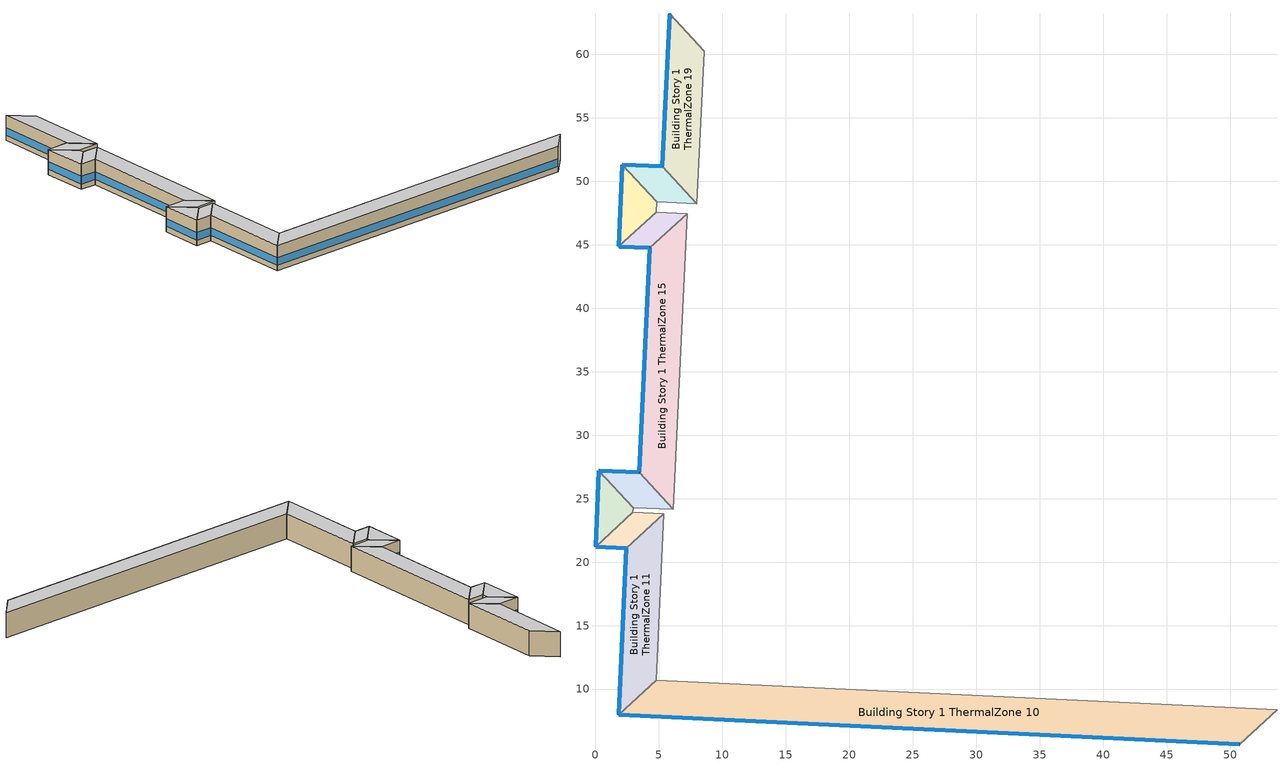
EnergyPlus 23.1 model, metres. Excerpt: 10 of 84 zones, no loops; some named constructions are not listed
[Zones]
Building Story 1 ThermalZone 10
 floor ground (Typical Insulated Carpeted 8in Slab Floor): 50.74,5.66 1.84,8 4.8,10.69 53.69,8.37 z0
 wall outside (Typical Insulated Steel Framed Exterior Wall R-20.41): 1.84,8 50.74,5.66 z0:3.6
 wall adiabatic (Typical Interior Wall): 50.74,5.66 53.69,8.37 4.8,10.69 1.84,8 z0:3.6
 window (U 0.48 SHGC 0.40 Dbl Ref-D Clr 6mm/13mm): 1.87,8 50.72,5.67 z0.76:1.84
 ceiling adiabatic (Typical Interior Floor): 53.69,8.37 4.8,10.69 1.84,8 50.74,5.66 z3.6
Building Story 1 ThermalZone 11
 floor ground (Typical Insulated Carpeted 8in Slab Floor): 1.84,8 2.43,21.1 5.38,23.8 4.8,10.69 z0
 wall outside (Typical Insulated Steel Framed Exterior Wall R-20.41): 2.43,21.1 1.84,8 z0:3.6
 wall adiabatic (Typical Interior Wall): 1.84,8 4.8,10.69 5.38,23.8 2.43,21.1 z0:3.6
 window (U 0.48 SHGC 0.40 Dbl Ref-D Clr 6mm/13mm): 2.43,21.08 1.84,8.02 z0.76:1.85
 ceiling adiabatic (Typical Interior Floor): 4.8,10.69 5.38,23.8 2.43,21.1 1.84,8 z3.6
Building Story 1 ThermalZone 12
 floor ground (Typical Insulated Carpeted 8in Slab Floor): 2.43,21.1 0,21.21 2.95,23.91 5.38,23.8 z0
 wall outside (Typical Insulated Steel Framed Exterior Wall R-20.41): 0,21.21 2.43,21.1 z0:3.6
 wall adiabatic (Typical Interior Wall): 2.43,21.1 5.38,23.8 2.95,23.91 0,21.21 z0:3.6
 window (U 0.48 SHGC 0.40 Dbl Ref-D Clr 6mm/13mm): 0.03,21.21 2.4,21.1 z0.76:1.87
 ceiling adiabatic (Typical Interior Floor): 5.38,23.8 2.95,23.91 0,21.21 2.43,21.1 z3.6
Building Story 1 ThermalZone 13
 floor ground (Typical Insulated Carpeted 8in Slab Floor): 0,21.21 0.25,27.21 2.97,24.27 2.95,23.91 z0
 wall outside (Typical Insulated Steel Framed Exterior Wall R-20.41): 0.25,27.21 0,21.21 z0:3.6
 wall adiabatic (Typical Interior Wall): 0,21.21 2.95,23.91 2.97,24.27 0.25,27.21 z0:3.6
 window (U 0.48 SHGC 0.40 Dbl Ref-D Clr 6mm/13mm): 0.25,27.18 0,21.24 z0.76:1.85
 ceiling adiabatic (Typical Interior Ceiling): 2.95,23.91 2.97,24.27 0.25,27.21 0,21.21 z3.6
Building Story 1 ThermalZone 14
 floor ground (Typical Insulated Carpeted 8in Slab Floor): 0.25,27.21 3.43,27.1 6.14,24.16 2.97,24.27 z0
 wall outside (Typical Insulated Steel Framed Exterior Wall R-20.41): 3.43,27.1 0.25,27.21 z0:3.6
 wall adiabatic (Typical Interior Wall): 0.25,27.21 2.97,24.27 6.14,24.16 3.43,27.1 z0:3.6
 window (U 0.48 SHGC 0.40 Dbl Ref-D Clr 6mm/13mm): 3.41,27.1 0.28,27.21 z0.76:1.86
 ceiling adiabatic (Typical Interior Ceiling): 2.97,24.27 6.14,24.16 3.43,27.1 0.25,27.21 z3.6
Building Story 1 ThermalZone 15
 floor ground (Typical Insulated Carpeted 8in Slab Floor): 3.43,27.1 4.27,44.76 7.23,47.45 6.14,24.16 z0
 wall outside (Typical Insulated Steel Framed Exterior Wall R-20.41): 4.27,44.76 3.43,27.1 z0:3.6
 wall adiabatic (Typical Interior Wall): 3.43,27.1 6.14,24.16 7.23,47.45 4.27,44.76 z0:3.6
 window (U 0.48 SHGC 0.40 Dbl Ref-D Clr 6mm/13mm): 4.27,44.73 3.43,27.12 z0.76:1.85
 ceiling adiabatic (Typical Interior Ceiling): 6.14,24.16 7.23,47.45 4.27,44.76 3.43,27.1 z3.6
Building Story 1 ThermalZone 16
 floor ground (Typical Insulated Carpeted 8in Slab Floor): 4.27,44.76 1.84,44.87 4.79,47.57 7.23,47.45 z0
 wall outside (Typical Insulated Steel Framed Exterior Wall R-20.41): 1.84,44.87 4.27,44.76 z0:3.6
 wall adiabatic (Typical Interior Wall): 4.27,44.76 7.23,47.45 4.79,47.57 1.84,44.87 z0:3.6
 window (U 0.48 SHGC 0.40 Dbl Ref-D Clr 6mm/13mm): 1.87,44.87 4.25,44.76 z0.76:1.87
 ceiling adiabatic (Typical Interior Ceiling): 7.23,47.45 4.79,47.57 1.84,44.87 4.27,44.76 z3.6
Building Story 1 ThermalZone 17
 floor ground (Typical Insulated Carpeted 8in Slab Floor): 1.84,44.87 2.09,51.31 4.82,48.38 4.79,47.57 z0
 wall outside (Typical Insulated Steel Framed Exterior Wall R-20.41): 2.09,51.31 1.84,44.87 z0:3.6
 wall adiabatic (Typical Interior Wall): 1.84,44.87 4.79,47.57 4.82,48.38 2.09,51.31 z0:3.6
 window (U 0.48 SHGC 0.40 Dbl Ref-D Clr 6mm/13mm): 2.09,51.28 1.84,44.89 z0.76:1.85
 ceiling adiabatic (Typical Interior Ceiling): 4.79,47.57 4.82,48.38 2.09,51.31 1.84,44.87 z3.6
Building Story 1 ThermalZone 18
 floor ground (Typical Insulated Carpeted 8in Slab Floor): 2.09,51.31 5.28,51.2 7.98,48.25 4.82,48.38 z0
 wall outside (Typical Insulated Steel Framed Exterior Wall R-20.41): 5.28,51.2 2.09,51.31 z0:3.6
 wall adiabatic (Typical Interior Wall): 2.09,51.31 4.82,48.38 7.98,48.25 5.28,51.2 z0:3.6
 window (U 0.48 SHGC 0.40 Dbl Ref-D Clr 6mm/13mm): 5.25,51.2 2.12,51.31 z0.76:1.86
 ceiling adiabatic (Typical Interior Ceiling): 4.82,48.38 7.98,48.25 5.28,51.2 2.09,51.31 z3.6
Building Story 1 ThermalZone 19
 floor ground (Typical Insulated Carpeted 8in Slab Floor): 5.28,51.2 5.86,63.19 8.55,60.23 7.98,48.25 z0
 wall outside (Typical Insulated Steel Framed Exterior Wall R-20.41): 5.86,63.19 5.28,51.2 z0:3.6
 wall adiabatic (Typical Interior Wall): 5.28,51.2 7.98,48.25 8.55,60.23 5.86,63.19 z0:3.6
 window (U 0.48 SHGC 0.40 Dbl Ref-D Clr 6mm/13mm): 5.86,63.17 5.28,51.22 z0.76:1.85
 ceiling adiabatic (Typical Interior Ceiling): 7.98,48.25 8.55,60.23 5.86,63.19 5.28,51.2 z3.6
[Building]
bld_25: Terrain=City
[Site:Location]
Laramie General Brees Field_WY_USA: Latitude {deg}=41.3128; Longitude {deg}=-105.579; Time Zone {hr}=-7; Elevation {m}=2215
[Site:GroundTemperature:FCfactorMethod]
8.6, 2.8, -4.1, -8.8, -2.2, 0.3, 6.7, 10.1, 16.5, 20.6, 19.2, 14.7
[Site:WaterMainsTemperature]
Calculation Method=Correlation; Annual Average Outdoor Air Temperature {C}=8.96667; Maximum Difference In Monthly Average Outdoor Air Temperatures {deltaC}=26.2
[SizingPeriod:DesignDay] Day of Month=21; Dry-Bulb Temperature Range Modifier Type=DefaultMultipliers; Humidity Condition Type=Wetbulb; Barometric Pressure {Pa}=98769; Rain Indicator=No; Snow Indicator=No; Daylight Saving Time Indicator=No; Begin Environment Reset Mode=FullResetAtBeginEnvironment
Name | Month | Day Type | Maximum Dry-Bulb Temperature {C} | Daily Dry-Bulb Temperature Range {deltaC} | Wetbulb or DewPoint at Maximum Dry-Bulb {C} | Wind Speed {m/s} | Wind Direction {deg} | Solar Model Indicator | ASHRAE Clear Sky Optical Depth for Beam Irradiance (taub) | ASHRAE Clear Sky Optical Depth for Diffuse Irradiance (taud) | Sky Clearness
Buffalo Niagara Intl Ap Ann Clg .4% Condns DB=>MWB 1 | 7 | SummerDesignDay | 30.3 | 9.3 | 21.8 | 5.7 | 240 | ASHRAETau | 0.462 | 2.001
Buffalo Niagara Intl Ap Ann Clg .4% Condns WB=>MDB 1 | 7 | SummerDesignDay | 27.8 | 9.3 | 23.8 | 5.7 | 240 | ASHRAETau | 0.462 | 2.001
Buffalo Niagara Intl Ap Ann Htg 99.6% Condns DB 1 | 1 | WinterDesignDay | -16.3 | 0 | -16.3 | 5.1 | 270 | ASHRAEClearSky |  |  | 0
[Material] Thermal Absorptance=0.9; Solar Absorptance=0.7
Name | Roughness | Thickness {m} | Conductivity {W/m-K} | Density {kg/m3} | Specific Heat {J/kg-K} | Visible Absorptance
100mm Normalweight concrete floor | MediumRough | 0.1016 | 2.31045 | 2322 | 832.557 | 0.7
25mm Stucco | Smooth | 0.0254 | 0.72 | 1856 | 840 | 0.7
5/8 in. Gypsum Board | MediumSmooth | 0.0159 | 0.16 | 800 | 1090 | 0.7
8 in. Normalweight Concrete Floor | MediumRough | 0.2032 | 2.31 | 2322 | 832 | 0.7
G01 13mm gypsum board | Smooth | 0.0127 | 0.160031 | 800.001 | 1090.73 | 0.5
[Material:NoMass] Roughness=Smooth; Thermal Absorptance=0.9; Solar Absorptance=0.7
Name | Thermal Resistance {m2-K/W} | Visible Absorptance
CP02 CARPET PAD; Typical Carpet Pad | 0.21648 | 0.8
Typical Insulation R-18.23 | 3.21036 | 0.7
[WindowMaterial:Gas]
AIR 13MM: Gas Type=Air; Thickness {m}=0.0127
[WindowMaterial:Glazing] Optical Data Type=SpectralAverage; Thickness {m}=0.006; Infrared Transmittance at Normal Incidence=0; Front Side Infrared Hemispherical Emissivity=0.84; Conductivity {W/m-K}=0.9; Dirt Correction Factor for Solar and Visible Transmittance=1; Solar Diffusing=No
Name | Solar Transmittance at Normal Incidence | Front Side Solar Reflectance at Normal Incidence | Back Side Solar Reflectance at Normal Incidence | Visible Transmittance at Normal Incidence | Front Side Visible Reflectance at Normal Incidence | Back Side Visible Reflectance at Normal Incidence | Back Side Infrared Hemispherical Emissivity
CLEAR 6MM | 0.775 | 0.071 | 0.071 | 0.881 | 0.08 | 0.08 | 0.84
REF D CLEAR 6MM | 0.429 | 0.308 | 0.379 | 0.334 | 0.453 | 0.505 | 0.82
[Construction]
Typical Insulated Carpeted 8in Slab Floor: 8 in. Normalweight Concrete Floor, Typical Carpet Pad
Typical Insulated Steel Framed Exterior Wall R-20.41: 25mm Stucco, 5/8 in. Gypsum Board, Typical Insulation R-18.23, 5/8 in. Gypsum Board
Typical Interior Ceiling: CP02 CARPET PAD, 100mm Normalweight concrete floor
Typical Interior Floor: 100mm Normalweight concrete floor, CP02 CARPET PAD
Typical Interior Wall: G01 13mm gypsum board, G01 13mm gypsum board
U 0.48 SHGC 0.40 Dbl Ref-D Clr 6mm/13mm: REF D CLEAR 6MM, AIR 13MM, CLEAR 6MM
[Zone] Multiplier=1; Part of Total Floor Area=Yes
Building Story 1 ThermalZone 10; Building Story 1 ThermalZone 11; Building Story 1 ThermalZone 12; Building Story 1 ThermalZone 13; Building Story 1 ThermalZone 14; Building Story 1 ThermalZone 15; Building Story 1 ThermalZone 16; Building Story 1 ThermalZone 17; Building Story 1 ThermalZone 18; Building Story 1 ThermalZone 19
[Space] Space Type=Story Ground Blended Space Type
Name | Zone
Building Story 1 Space 10 | Building Story 1 ThermalZone 10
Building Story 1 Space 11 | Building Story 1 ThermalZone 11
Building Story 1 Space 12 | Building Story 1 ThermalZone 12
Building Story 1 Space 13 | Building Story 1 ThermalZone 13
Building Story 1 Space 14 | Building Story 1 ThermalZone 14
Building Story 1 Space 15 | Building Story 1 ThermalZone 15
Building Story 1 Space 16 | Building Story 1 ThermalZone 16
Building Story 1 Space 17 | Building Story 1 ThermalZone 17
Building Story 1 Space 18 | Building Story 1 ThermalZone 18
Building Story 1 Space 19 | Building Story 1 ThermalZone 19
[InternalMass] Construction=InteriorFurnishings 1
Name | Zone or ZoneList | Space or SpaceList | Surface Area {m2}
Building Story 1 Space 14 Office OfficeLarge Data Center A  - Story Ground Mass; Building Story 1 Space 14 Office OfficeLarge Data Center C  - Story Ground Mass | Building Story 1 ThermalZone 14 | Building Story 1 Space 14 | 0.0237839
Building Story 1 Space 10 Office OfficeLarge Data Center A  - Story Ground Mass; Building Story 1 Space 10 Office OfficeLarge Data Center C  - Story Ground Mass | Building Story 1 ThermalZone 10 | Building Story 1 Space 10 | 0.366015
Building Story 1 Space 18 Office OfficeLarge Data Center A  - Story Ground Mass; Building Story 1 Space 18 Office OfficeLarge Data Center C  - Story Ground Mass | Building Story 1 ThermalZone 18 | Building Story 1 Space 18 | 0.0237296
Building Story 1 Space 11 Office OfficeLarge Data Center A  - Story Ground Mass; Building Story 1 Space 11 Office OfficeLarge Data Center C  - Story Ground Mass | Building Story 1 ThermalZone 11 | Building Story 1 Space 11 | 0.0978758
Building Story 1 Space 12 Office OfficeLarge Data Center A  - Story Ground Mass; Building Story 1 Space 12 Office OfficeLarge Data Center C  - Story Ground Mass | Building Story 1 ThermalZone 12 | Building Story 1 Space 12 | 0.0181671
Building Story 1 Space 13 Office OfficeLarge Data Center A  - Story Ground Mass; Building Story 1 Space 13 Office OfficeLarge Data Center C  - Story Ground Mass | Building Story 1 ThermalZone 13 | Building Story 1 Space 13 | 0.0237747
Building Story 1 Space 15 Office OfficeLarge Data Center A  - Story Ground Mass; Building Story 1 Space 15 Office OfficeLarge Data Center C  - Story Ground Mass | Building Story 1 ThermalZone 15 | Building Story 1 Space 15 | 0.153174
Building Story 1 Space 16 Office OfficeLarge Data Center A  - Story Ground Mass; Building Story 1 Space 16 Office OfficeLarge Data Center C  - Story Ground Mass | Building Story 1 ThermalZone 16 | Building Story 1 Space 16 | 0.0182266
Building Story 1 Space 17 Office OfficeLarge Data Center A  - Story Ground Mass; Building Story 1 Space 17 Office OfficeLarge Data Center C  - Story Ground Mass | Building Story 1 ThermalZone 17 | Building Story 1 Space 17 | 0.0270914
Building Story 1 Space 19 Office OfficeLarge Data Center A  - Story Ground Mass; Building Story 1 Space 19 Office OfficeLarge Data Center C  - Story Ground Mass | Building Story 1 ThermalZone 19 | Building Story 1 Space 19 | 0.0896762
Building Story 1 Space 14 Office OfficeLarge Data Center B  - Story Ground Mass | Building Story 1 ThermalZone 14 | Building Story 1 Space 14 | 0.223966
Building Story 1 Space 10 Office OfficeLarge Data Center B  - Story Ground Mass | Building Story 1 ThermalZone 10 | Building Story 1 Space 10 | 3.44667
Building Story 1 Space 18 Office OfficeLarge Data Center B  - Story Ground Mass | Building Story 1 ThermalZone 18 | Building Story 1 Space 18 | 0.223456
Building Story 1 Space 11 Office OfficeLarge Data Center B  - Story Ground Mass | Building Story 1 ThermalZone 11 | Building Story 1 Space 11 | 0.92167
Building Story 1 Space 12 Office OfficeLarge Data Center B  - Story Ground Mass | Building Story 1 ThermalZone 12 | Building Story 1 Space 12 | 0.171074
Building Story 1 Space 13 Office OfficeLarge Data Center B  - Story Ground Mass | Building Story 1 ThermalZone 13 | Building Story 1 Space 13 | 0.22388
Building Story 1 Space 15 Office OfficeLarge Data Center B  - Story Ground Mass | Building Story 1 ThermalZone 15 | Building Story 1 Space 15 | 1.4424
Building Story 1 Space 16 Office OfficeLarge Data Center B  - Story Ground Mass | Building Story 1 ThermalZone 16 | Building Story 1 Space 16 | 0.171635
Building Story 1 Space 17 Office OfficeLarge Data Center B  - Story Ground Mass | Building Story 1 ThermalZone 17 | Building Story 1 Space 17 | 0.255113
Building Story 1 Space 19 Office OfficeLarge Data Center B  - Story Ground Mass | Building Story 1 ThermalZone 19 | Building Story 1 Space 19 | 0.844457
Building Story 1 Space 14 Office OfficeLarge Main Data Center A  - Story Ground Mass; Building Story 1 Space 14 Office OfficeLarge Main Data Center C  - Story Ground Mass | Building Story 1 ThermalZone 14 | Building Story 1 Space 14 | 0.0427604
Building Story 1 Space 10 Office OfficeLarge Main Data Center A  - Story Ground Mass; Building Story 1 Space 10 Office OfficeLarge Main Data Center C  - Story Ground Mass | Building Story 1 ThermalZone 10 | Building Story 1 Space 10 | 0.658048
Building Story 1 Space 18 Office OfficeLarge Main Data Center A  - Story Ground Mass; Building Story 1 Space 18 Office OfficeLarge Main Data Center C  - Story Ground Mass | Building Story 1 ThermalZone 18 | Building Story 1 Space 18 | 0.0426628
Building Story 1 Space 11 Office OfficeLarge Main Data Center A  - Story Ground Mass; Building Story 1 Space 11 Office OfficeLarge Main Data Center C  - Story Ground Mass | Building Story 1 ThermalZone 11 | Building Story 1 Space 11 | 0.175968
Building Story 1 Space 12 Office OfficeLarge Main Data Center A  - Story Ground Mass; Building Story 1 Space 12 Office OfficeLarge Main Data Center C  - Story Ground Mass | Building Story 1 ThermalZone 12 | Building Story 1 Space 12 | 0.0326621
Building Story 1 Space 13 Office OfficeLarge Main Data Center A  - Story Ground Mass; Building Story 1 Space 13 Office OfficeLarge Main Data Center C  - Story Ground Mass | Building Story 1 ThermalZone 13 | Building Story 1 Space 13 | 0.0427438
Building Story 1 Space 15 Office OfficeLarge Main Data Center A  - Story Ground Mass; Building Story 1 Space 15 Office OfficeLarge Main Data Center C  - Story Ground Mass | Building Story 1 ThermalZone 15 | Building Story 1 Space 15 | 0.275387
Building Story 1 Space 16 Office OfficeLarge Main Data Center A  - Story Ground Mass; Building Story 1 Space 16 Office OfficeLarge Main Data Center C  - Story Ground Mass | Building Story 1 ThermalZone 16 | Building Story 1 Space 16 | 0.0327691
Building Story 1 Space 17 Office OfficeLarge Main Data Center A  - Story Ground Mass; Building Story 1 Space 17 Office OfficeLarge Main Data Center C  - Story Ground Mass | Building Story 1 ThermalZone 17 | Building Story 1 Space 17 | 0.048707
Building Story 1 Space 19 Office OfficeLarge Main Data Center A  - Story Ground Mass; Building Story 1 Space 19 Office OfficeLarge Main Data Center C  - Story Ground Mass | Building Story 1 ThermalZone 19 | Building Story 1 Space 19 | 0.161226
Building Story 1 Space 14 Office OfficeLarge Main Data Center B  - Story Ground Mass | Building Story 1 ThermalZone 14 | Building Story 1 Space 14 | 0.402663
Building Story 1 Space 10 Office OfficeLarge Main Data Center B  - Story Ground Mass | Building Story 1 ThermalZone 10 | Building Story 1 Space 10 | 6.19666
Building Story 1 Space 18 Office OfficeLarge Main Data Center B  - Story Ground Mass | Building Story 1 ThermalZone 18 | Building Story 1 Space 18 | 0.401745
Building Story 1 Space 11 Office OfficeLarge Main Data Center B  - Story Ground Mass | Building Story 1 ThermalZone 11 | Building Story 1 Space 11 | 1.65705
Building Story 1 Space 12 Office OfficeLarge Main Data Center B  - Story Ground Mass | Building Story 1 ThermalZone 12 | Building Story 1 Space 12 | 0.30757
Building Story 1 Space 13 Office OfficeLarge Main Data Center B  - Story Ground Mass | Building Story 1 ThermalZone 13 | Building Story 1 Space 13 | 0.402507
Building Story 1 Space 15 Office OfficeLarge Main Data Center B  - Story Ground Mass | Building Story 1 ThermalZone 15 | Building Story 1 Space 15 | 2.59325
Building Story 1 Space 16 Office OfficeLarge Main Data Center B  - Story Ground Mass | Building Story 1 ThermalZone 16 | Building Story 1 Space 16 | 0.308578
Building Story 1 Space 17 Office OfficeLarge Main Data Center B  - Story Ground Mass | Building Story 1 ThermalZone 17 | Building Story 1 Space 17 | 0.458661
Building Story 1 Space 19 Office OfficeLarge Main Data Center B  - Story Ground Mass | Building Story 1 ThermalZone 19 | Building Story 1 Space 19 | 1.51823
Building Story 1 Space 14 SecondarySchool Auditorium A  - Story Ground Mass; Building Story 1 Space 14 SecondarySchool Auditorium C  - Story Ground Mass | Building Story 1 ThermalZone 14 | Building Story 1 Space 14 | 0.191283
Building Story 1 Space 10 SecondarySchool Auditorium A  - Story Ground Mass; Building Story 1 Space 10 SecondarySchool Auditorium C  - Story Ground Mass | Building Story 1 ThermalZone 10 | Building Story 1 Space 10 | 2.94369
Building Story 1 Space 18 SecondarySchool Auditorium A  - Story Ground Mass; Building Story 1 Space 18 SecondarySchool Auditorium C  - Story Ground Mass | Building Story 1 ThermalZone 18 | Building Story 1 Space 18 | 0.190847
Building Story 1 Space 11 SecondarySchool Auditorium A  - Story Ground Mass; Building Story 1 Space 11 SecondarySchool Auditorium C  - Story Ground Mass | Building Story 1 ThermalZone 11 | Building Story 1 Space 11 | 0.787171
Building Story 1 Space 12 SecondarySchool Auditorium A  - Story Ground Mass; Building Story 1 Space 12 SecondarySchool Auditorium C  - Story Ground Mass | Building Story 1 ThermalZone 12 | Building Story 1 Space 12 | 0.14611
Building Story 1 Space 13 SecondarySchool Auditorium A  - Story Ground Mass; Building Story 1 Space 13 SecondarySchool Auditorium C  - Story Ground Mass | Building Story 1 ThermalZone 13 | Building Story 1 Space 13 | 0.191209
Building Story 1 Space 15 SecondarySchool Auditorium A  - Story Ground Mass; Building Story 1 Space 15 SecondarySchool Auditorium C  - Story Ground Mass | Building Story 1 ThermalZone 15 | Building Story 1 Space 15 | 1.23191
Building Story 1 Space 16 SecondarySchool Auditorium A  - Story Ground Mass; Building Story 1 Space 16 SecondarySchool Auditorium C  - Story Ground Mass | Building Story 1 ThermalZone 16 | Building Story 1 Space 16 | 0.146588
Building Story 1 Space 17 SecondarySchool Auditorium A  - Story Ground Mass; Building Story 1 Space 17 SecondarySchool Auditorium C  - Story Ground Mass | Building Story 1 ThermalZone 17 | Building Story 1 Space 17 | 0.217884
Building Story 1 Space 19 SecondarySchool Auditorium A  - Story Ground Mass; Building Story 1 Space 19 SecondarySchool Auditorium C  - Story Ground Mass | Building Story 1 ThermalZone 19 | Building Story 1 Space 19 | 0.721225
Building Story 1 Space 14 SecondarySchool Auditorium B  - Story Ground Mass | Building Story 1 ThermalZone 14 | Building Story 1 Space 14 | 1.80126
Building Story 1 Space 10 SecondarySchool Auditorium B  - Story Ground Mass | Building Story 1 ThermalZone 10 | Building Story 1 Space 10 | 27.72
Building Story 1 Space 18 SecondarySchool Auditorium B  - Story Ground Mass | Building Story 1 ThermalZone 18 | Building Story 1 Space 18 | 1.79715
Building Story 1 Space 11 SecondarySchool Auditorium B  - Story Ground Mass | Building Story 1 ThermalZone 11 | Building Story 1 Space 11 | 7.41258
Building Story 1 Space 12 SecondarySchool Auditorium B  - Story Ground Mass | Building Story 1 ThermalZone 12 | Building Story 1 Space 12 | 1.37588
Building Story 1 Space 13 SecondarySchool Auditorium B  - Story Ground Mass | Building Story 1 ThermalZone 13 | Building Story 1 Space 13 | 1.80057
Building Story 1 Space 15 SecondarySchool Auditorium B  - Story Ground Mass | Building Story 1 ThermalZone 15 | Building Story 1 Space 15 | 11.6006
Building Story 1 Space 16 SecondarySchool Auditorium B  - Story Ground Mass | Building Story 1 ThermalZone 16 | Building Story 1 Space 16 | 1.38038
Building Story 1 Space 17 SecondarySchool Auditorium B  - Story Ground Mass | Building Story 1 ThermalZone 17 | Building Story 1 Space 17 | 2.05176
Building Story 1 Space 19 SecondarySchool Auditorium B  - Story Ground Mass | Building Story 1 ThermalZone 19 | Building Story 1 Space 19 | 6.79159
Building Story 1 Space 14 SecondarySchool Cafeteria A  - Story Ground Mass; Building Story 1 Space 14 SecondarySchool Cafeteria C  - Story Ground Mass | Building Story 1 ThermalZone 14 | Building Story 1 Space 14 | 0.12107
Building Story 1 Space 10 SecondarySchool Cafeteria A  - Story Ground Mass; Building Story 1 Space 10 SecondarySchool Cafeteria C  - Story Ground Mass | Building Story 1 ThermalZone 10 | Building Story 1 Space 10 | 1.86317
Building Story 1 Space 18 SecondarySchool Cafeteria A  - Story Ground Mass; Building Story 1 Space 18 SecondarySchool Cafeteria C  - Story Ground Mass | Building Story 1 ThermalZone 18 | Building Story 1 Space 18 | 0.120794
Building Story 1 Space 11 SecondarySchool Cafeteria A  - Story Ground Mass | Building Story 1 ThermalZone 11 | Building Story 1 Space 11 | 0.498229
Building Story 1 Space 12 SecondarySchool Cafeteria A  - Story Ground Mass | Building Story 1 ThermalZone 12 | Building Story 1 Space 12 | 0.0924781
Building Story 1 Space 13 SecondarySchool Cafeteria A  - Story Ground Mass | Building Story 1 ThermalZone 13 | Building Story 1 Space 13 | 0.121023
Building Story 1 Space 15 SecondarySchool Cafeteria A  - Story Ground Mass | Building Story 1 ThermalZone 15 | Building Story 1 Space 15 | 0.779721
Building Story 1 Space 16 SecondarySchool Cafeteria A  - Story Ground Mass | Building Story 1 ThermalZone 16 | Building Story 1 Space 16 | 0.092781
Building Story 1 Space 17 SecondarySchool Cafeteria A  - Story Ground Mass | Building Story 1 ThermalZone 17 | Building Story 1 Space 17 | 0.137907
Building Story 1 Space 19 SecondarySchool Cafeteria A  - Story Ground Mass | Building Story 1 ThermalZone 19 | Building Story 1 Space 19 | 0.45649
Building Story 1 Space 14 SecondarySchool Cafeteria B  - Story Ground Mass | Building Story 1 ThermalZone 14 | Building Story 1 Space 14 | 1.14008
Building Story 1 Space 10 SecondarySchool Cafeteria B  - Story Ground Mass | Building Story 1 ThermalZone 10 | Building Story 1 Space 10 | 17.545
Building Story 1 Space 18 SecondarySchool Cafeteria B  - Story Ground Mass | Building Story 1 ThermalZone 18 | Building Story 1 Space 18 | 1.13748
Building Story 1 Space 11 SecondarySchool Cafeteria B  - Story Ground Mass | Building Story 1 ThermalZone 11 | Building Story 1 Space 11 | 4.69169
Building Story 1 Space 12 SecondarySchool Cafeteria B  - Story Ground Mass | Building Story 1 ThermalZone 12 | Building Story 1 Space 12 | 0.870842
Building Story 1 Space 13 SecondarySchool Cafeteria B  - Story Ground Mass | Building Story 1 ThermalZone 13 | Building Story 1 Space 13 | 1.13964
Building Story 1 Space 15 SecondarySchool Cafeteria B  - Story Ground Mass | Building Story 1 ThermalZone 15 | Building Story 1 Space 15 | 7.34243
Building Story 1 Space 16 SecondarySchool Cafeteria B  - Story Ground Mass | Building Story 1 ThermalZone 16 | Building Story 1 Space 16 | 0.873694
Building Story 1 Space 17 SecondarySchool Cafeteria B  - Story Ground Mass | Building Story 1 ThermalZone 17 | Building Story 1 Space 17 | 1.29863
Building Story 1 Space 19 SecondarySchool Cafeteria B  - Story Ground Mass | Building Story 1 ThermalZone 19 | Building Story 1 Space 19 | 4.29864
